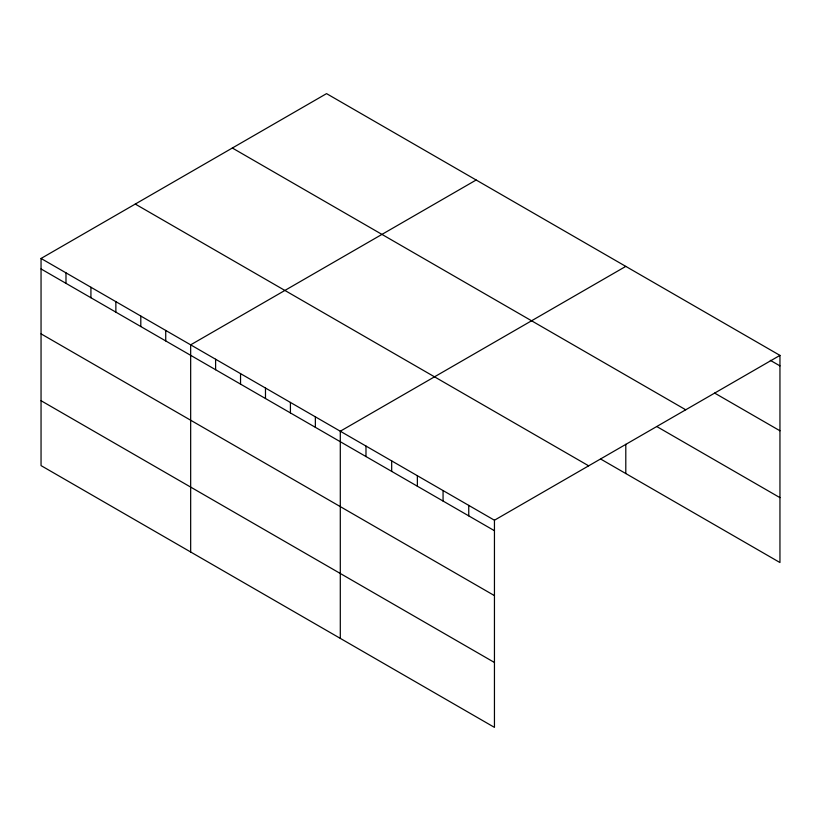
<?xml version="1.0" encoding="UTF-8"?>
<svg xmlns="http://www.w3.org/2000/svg" width="821" height="821" viewBox="0 0 821 821"><rect width="100%" height="100%" fill="white"/><g stroke="black" fill="none" stroke-linecap="round" stroke-linejoin="round"><path stroke-width="1.23" d="M41.05 258.461L494.447 520.227L494.447 727.375L41.05 465.61L41.05 258.461L326.553 93.625L779.95 355.39L779.95 562.539L600.859 459.144M476.17 180.004L190.667 344.841L190.667 551.999M625.797 266.384L340.294 431.22L340.294 638.379M494.447 520.227L779.95 355.39M770.314 360.327L779.95 365.889M714.65 393.085L779.95 430.779M232.333 148.016L685.73 409.782M656.841 426.571L779.95 497.649M135.27 204.06L588.667 465.825M41.05 268.949L494.447 530.715M41.05 333.849L494.447 595.615M41.05 400.71L494.447 662.485M625.797 444.274L625.797 473.543M468.75 505.387L468.75 515.886M443.063 490.558L443.063 501.056M417.366 475.718L417.366 486.217M391.679 460.889L391.679 471.387M365.981 446.06L365.981 456.548M315.356 416.822L315.356 427.32M290.418 402.423L290.418 412.922M265.481 388.025L265.481 398.524M240.543 373.637L240.543 384.125M215.605 359.239L215.605 369.737M165.729 330.442L165.729 340.941M140.802 316.044L140.802 326.542M115.864 301.646L115.864 312.144M90.926 287.247L90.926 297.746M65.988 272.849L65.988 283.348"/></g></svg>
